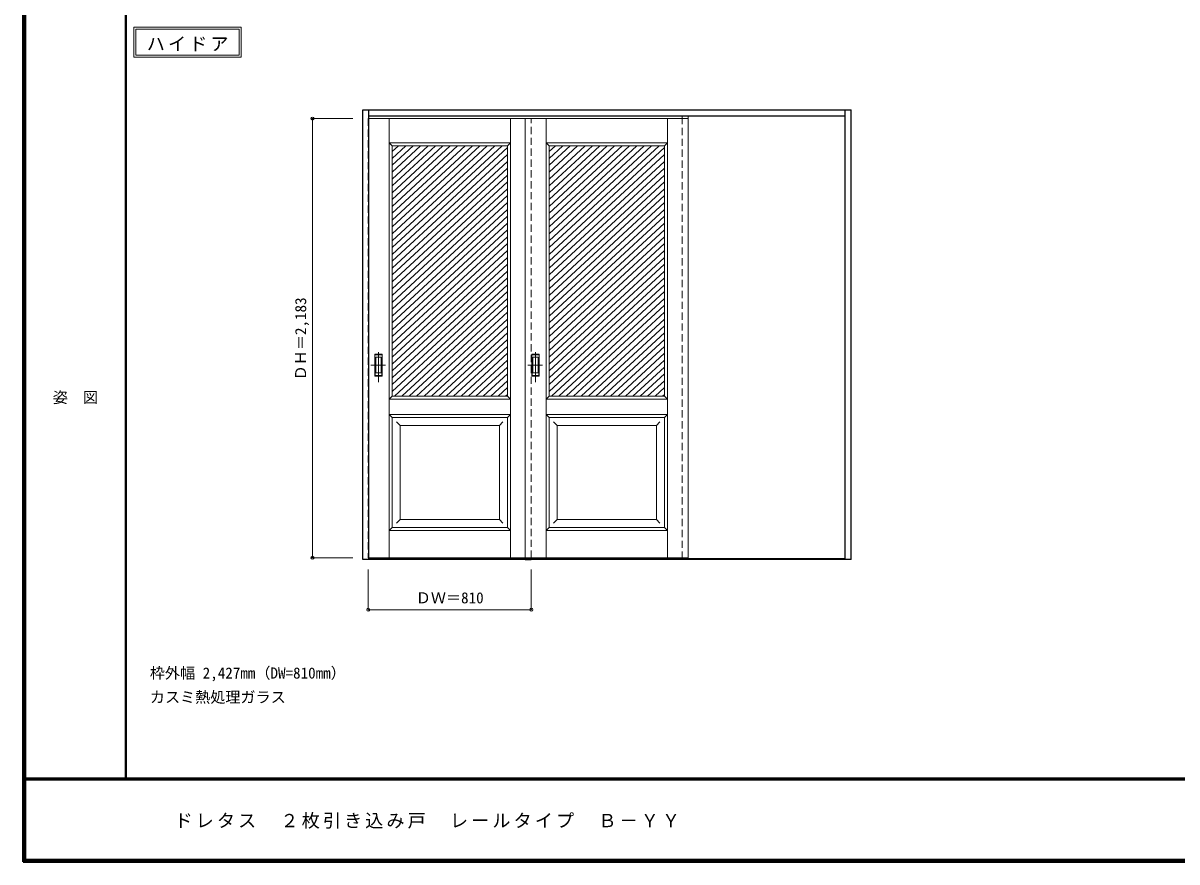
# Model space of a CAD drawing. Units: millimetres, scale not verified. Extents: x -6000 to 5700, y -4307 to 4175.
# Drawn here: x -6000 to -267, y -4205 to -36 of the extents above; entities that cross this region are included whole.
import ezdxf
from ezdxf.enums import TextEntityAlignment as Align

# ---------------------------------------------------------------- set-up
doc = ezdxf.new("R2010")
doc.units = ezdxf.units.MM
doc.header["$LTSCALE"] = 30
doc.header["$PDMODE"] = 32
doc.header["$PDSIZE"] = 15
doc.linetypes.add('CHAIN1', pattern=[8, 5, -1, 1, -1])
doc.linetypes.add('DASHED1', pattern=[1.8, 1.2, -0.6])
for name, color, linetype, lineweight in [('0-2_扉', 7, 'Continuous', 18), ('0-4_枠', 3, 'Continuous', 25), ('0-6_引手', 7, 'Continuous', 18), ('0-A_文字', 7, 'Continuous', 18), ('0-B_寸法', 4, 'Continuous', 9), ('0-C_ハッチ', 4, 'Continuous', 9), ('F-1_枠', 6, 'Continuous', 40), ('F-A_文字', 7, 'Continuous', 18)]:
    doc.layers.add(name, color=color, linetype=linetype, lineweight=lineweight)
doc.styles.add('ＭＳ ゴシック', font='')
doc.styles.get('ＭＳ ゴシック').set_extended_font_data('MS Gothic')

msp = doc.modelspace()

# ---------------------------------------------------------------- linework, layer by layer
at = {"layer": '0-2_扉', "color": 4, "linetype": 'DASHED1', "lineweight": 9}
for p, q in [((-4285, -510.25), (-4285, -2693.25)), ((-4282, -510.25), (-4285, -510.25)), ((-4282, -2693.25), (-4285, -2693.25))]:
    msp.add_line(p, q, dxfattribs=at)
at = {"layer": '0-2_扉'}
for p, q in [((-4282, -510.25), (-3475, -510.25)), ((-4181.5, -2693.25), (-4181.5, -510.25)), ((-3578.5, -2693.25), (-3578.5, -510.25)), ((-3505, -510.25), (-3475, -510.25)), ((-3505, -2693.25), (-3505, -510.25)), ((-2695, -510.25), (-3505, -510.25)), ((-3401.5, -2693.25), (-3401.5, -510.25)), ((-2798.5, -2693.25), (-2798.5, -510.25)), ((-4181.5, -630.25), (-4166.5, -645.25)), ((-2798.5, -630.25), (-2813.5, -645.25)), ((-4166.5, -645.25), (-3593.5, -645.25)), ((-4166.5, -1890.25), (-4166.5, -645.25)), ((-3593.5, -1890.25), (-3593.5, -645.25)), ((-2813.5, -645.25), (-3386.5, -645.25)), ((-3386.5, -1890.25), (-3386.5, -645.25)), ((-2813.5, -1890.25), (-2813.5, -645.25)), ((-4166.31, -828.25), (-4166.5, -828.25)), ((-2813.69, -828.25), (-2813.5, -828.25)), ((-4181.5, -1905.25), (-4166.5, -1890.25)), ((-3593.5, -1890.25), (-4166.5, -1890.25)), ((-3386.5, -1890.25), (-2813.5, -1890.25)), ((-2798.5, -1905.25), (-2813.5, -1890.25)), ((-4181.5, -1980.25), (-4166.5, -1995.25)), ((-4181.5, -1980.25), (-3578.5, -1980.25)), ((-4166.5, -2543.25), (-4166.5, -1995.25)), ((-3593.5, -2543.25), (-3593.5, -1995.25)), ((-2798.5, -1980.25), (-3401.5, -1980.25)), ((-3386.5, -2543.25), (-3386.5, -1995.25)), ((-2798.5, -1980.25), (-2813.5, -1995.25)), ((-2813.5, -2543.25), (-2813.5, -1995.25)), ((-4126.46, -2035.25), (-4144.14, -2017.57)), ((-3633.5, -2035.25), (-4126.5, -2035.25)), ((-4126.5, -2503.25), (-4126.5, -2035.25)), ((-3633.5, -2035.25), (-3615.82, -2017.57)), ((-3633.5, -2035.25), (-3633.5, -2503.25)), ((-3346.5, -2035.25), (-3364.18, -2017.57)), ((-3346.5, -2035.25), (-2853.5, -2035.25)), ((-3346.5, -2035.25), (-3346.5, -2503.25)), ((-2853.54, -2035.25), (-2835.86, -2017.57)), ((-2853.5, -2503.25), (-2853.5, -2035.25)), ((-4126.5, -2503.25), (-4144.18, -2520.93)), ((-4126.5, -2503.25), (-4126.5, -2501.82)), ((-3633.5, -2503.25), (-4126.5, -2503.25)), ((-3633.5, -2503.25), (-3615.82, -2520.93)), ((-3346.5, -2503.25), (-3364.18, -2520.93)), ((-3346.5, -2503.25), (-2853.5, -2503.25)), ((-2853.5, -2503.25), (-2853.5, -2501.82)), ((-2853.5, -2503.25), (-2835.82, -2520.93)), ((-4166.5, -2543.25), (-4181.5, -2558.25)), ((-4181.5, -2558.25), (-3578.5, -2558.25)), ((-2798.5, -2558.25), (-3401.5, -2558.25)), ((-2813.5, -2543.25), (-2798.5, -2558.25)), ((-4282, -2693.25), (-3475, -2693.25)), ((-3505, -2693.25), (-3475, -2693.25))]:
    msp.add_line(p, q, dxfattribs=at)
for points in [[(-2695, -510.25), (-2695, -2693.25), (-3505, -2693.25)], [(-4181.5, -630.25), (-3578.5, -630.25), (-3593.5, -645.25)], [(-2798.5, -630.25), (-3401.5, -630.25), (-3386.5, -645.25)], [(-3593.5, -1890.25), (-3578.5, -1905.25), (-4181.5, -1905.25)], [(-3386.5, -1890.25), (-3401.5, -1905.25), (-2798.5, -1905.25)], [(-4166.5, -1995.25), (-3593.5, -1995.25), (-3578.5, -1980.25)], [(-2813.5, -1995.25), (-3386.5, -1995.25), (-3401.5, -1980.25)], [(-4166.5, -2543.25), (-3593.5, -2543.25), (-3578.5, -2558.25)], [(-2813.5, -2543.25), (-3386.5, -2543.25), (-3401.5, -2558.25)]]:
    msp.add_lwpolyline(points, dxfattribs=at)
at = {"layer": '0-4_枠'}
for p, q in [((-4312, -466.25), (-1885, -466.25)), ((-4282, -2701.25), (-4282, -466.25)), ((-4282, -496.25), (-1915, -496.25)), ((-1915, -2701.25), (-1915, -466.25)), ((-1885, -2701.25), (-1885, -466.25)), ((-1915, -2698.25), (-4282, -2698.25)), ((-1915, -2701.25), (-4282, -2701.25)), ((-3505, -2701.25), (-3475, -2701.25)), ((-1885, -2701.25), (-1915, -2701.25))]:
    msp.add_line(p, q, dxfattribs=at)
at = {"layer": '0-4_枠', "color": 4, "linetype": 'DASHED1', "lineweight": 9}
for p, q in [((-3475, -2693.25), (-3475, -510.25)), ((-2725, -2698.25), (-2725, -496.25)), ((-2695, -2698.25), (-2695, -496.25))]:
    msp.add_line(p, q, dxfattribs=at)
at = {"layer": '0-4_枠'}
msp.add_lwpolyline([(-4282, -2701.25), (-4312, -2701.25), (-4312, -466.25)], dxfattribs=at)
at = {"layer": '0-6_引手', "linetype": 'CHAIN1'}
for p, q in [((-4234, -1820.98), (-4234, -1650.13)), ((-3454, -1820.98), (-3454, -1650.13)), ((-4272.07, -1735.75), (-4199.56, -1735.75)), ((-3492.07, -1735.75), (-3419.56, -1735.75))]:
    msp.add_line(p, q, dxfattribs=at)
at = {"layer": '0-6_引手'}
for p, q in [((-4253, -1680.75), (-4215, -1680.75)), ((-4253, -1790.75), (-4253, -1680.75)), ((-4246.5, -1696.75), (-4221.5, -1696.75)), ((-4246.5, -1774.75), (-4246.5, -1696.75)), ((-4221.5, -1774.75), (-4221.5, -1696.75)), ((-4215, -1790.75), (-4215, -1680.75)), ((-3473, -1680.75), (-3435, -1680.75)), ((-3473, -1790.75), (-3473, -1680.75)), ((-3466.5, -1696.75), (-3441.5, -1696.75)), ((-3466.5, -1774.75), (-3466.5, -1696.75)), ((-3441.5, -1774.75), (-3441.5, -1696.75)), ((-3435, -1790.75), (-3435, -1680.75)), ((-4246.5, -1774.75), (-4221.5, -1774.75)), ((-3466.5, -1774.75), (-3441.5, -1774.75)), ((-4253, -1790.75), (-4215, -1790.75)), ((-3473, -1790.75), (-3435, -1790.75))]:
    msp.add_line(p, q, dxfattribs=at)
at = {"layer": '0-6_引手', "linetype": 'DASHED1'}
for p, q in [((-4218, -1786.75), (-4218, -1684.75)), ((-3438, -1786.75), (-3438, -1684.75)), ((-4250, -1786.75), (-4218, -1786.75)), ((-3470, -1786.75), (-3438, -1786.75))]:
    msp.add_line(p, q, dxfattribs=at)
for points in [[(-4250, -1786.75), (-4250, -1684.75), (-4218, -1684.75)], [(-3470, -1786.75), (-3470, -1684.75), (-3438, -1684.75)]]:
    msp.add_lwpolyline(points, dxfattribs=at)
at = {"layer": '0-A_文字'}
for p, q in [((-5450, -55.5), (-5450, -205.5)), ((-5440, -65.5), (-4925.67, -65.5)), ((-4925.67, -65.5), (-4925.67, -195.5)), ((-5450, -205.5), (-4915.67, -205.5))]:
    msp.add_line(p, q, dxfattribs=at)
for points in [[(-5450, -55.5), (-4915.67, -55.5), (-4915.67, -205.5)], [(-5440, -65.5), (-5440, -195.5), (-4925.67, -195.5)]]:
    msp.add_lwpolyline(points, dxfattribs=at)
at = {"layer": '0-B_寸法'}
for p, q in [((-4562, -510.25), (-4362, -510.25)), ((-4562, -510.25), (-4562, -2693.25)), ((-4562, -2693.25), (-4362, -2693.25)), ((-4285, -2951.25), (-4285, -2751.25)), ((-3475, -2951.25), (-3475, -2751.25)), ((-4285, -2951.25), (-3475, -2951.25))]:
    msp.add_line(p, q, dxfattribs=at)
at = {"layer": '0-B_寸法', "color": 7}
for p in [(-4562, -510.25), (-4562, -2693.25), (-4285, -2951.25), (-3475, -2951.25)]:
    msp.add_point(p, dxfattribs=at)
at = {"layer": '0-C_ハッチ'}
for p, q in [((-4098.36, -645.25), (-4166.5, -708.35)), ((-4061.56, -645.25), (-4166.5, -742.42)), ((-4024.76, -645.25), (-4166.5, -776.49)), ((-3987.97, -645.25), (-4166.5, -810.56)), ((-4135.15, -645.25), (-4166.5, -674.28)), ((-3951.17, -645.25), (-4166.5, -844.63)), ((-3914.37, -645.25), (-4166.5, -878.7)), ((-3877.58, -645.25), (-4166.5, -912.77)), ((-3840.78, -645.25), (-4166.5, -946.84)), ((-3803.98, -645.25), (-4166.5, -980.92)), ((-3767.19, -645.25), (-4166.5, -1014.99)), ((-3730.39, -645.25), (-4166.5, -1049.06)), ((-3693.59, -645.25), (-4166.5, -1083.13)), ((-3656.79, -645.25), (-4166.5, -1117.2)), ((-3620, -645.25), (-4166.5, -1151.27)), ((-3593.5, -654.79), (-4166.5, -1185.34)), ((-3318.36, -645.25), (-3386.5, -708.35)), ((-3281.56, -645.25), (-3386.5, -742.42)), ((-3244.76, -645.25), (-3386.5, -776.49)), ((-3207.97, -645.25), (-3386.5, -810.56)), ((-3355.15, -645.25), (-3386.5, -674.28)), ((-3171.17, -645.25), (-3386.5, -844.63)), ((-3134.37, -645.25), (-3386.5, -878.7)), ((-3097.58, -645.25), (-3386.5, -912.77)), ((-3060.78, -645.25), (-3386.5, -946.84)), ((-3023.98, -645.25), (-3386.5, -980.92)), ((-2987.19, -645.25), (-3386.5, -1014.99)), ((-2950.39, -645.25), (-3386.5, -1049.06)), ((-2913.59, -645.25), (-3386.5, -1083.13)), ((-2876.79, -645.25), (-3386.5, -1117.2)), ((-2840, -645.25), (-3386.5, -1151.27)), ((-2813.5, -654.79), (-3386.5, -1185.34)), ((-3593.5, -688.86), (-4166.5, -1219.41)), ((-3593.5, -722.93), (-4166.5, -1253.48)), ((-2813.5, -688.86), (-3386.5, -1219.41)), ((-2813.5, -722.93), (-3386.5, -1253.48)), ((-3593.5, -757), (-4166.5, -1287.55)), ((-3593.5, -791.07), (-4166.5, -1321.63)), ((-2813.5, -757), (-3386.5, -1287.55)), ((-2813.5, -791.07), (-3386.5, -1321.63)), ((-3593.5, -825.14), (-4166.5, -1355.7)), ((-3593.5, -859.21), (-4166.5, -1389.77)), ((-2813.5, -825.14), (-3386.5, -1355.7)), ((-2813.5, -859.21), (-3386.5, -1389.77)), ((-3593.5, -893.28), (-4166.5, -1423.84)), ((-2813.5, -893.28), (-3386.5, -1423.84)), ((-3593.5, -927.35), (-4166.5, -1457.91)), ((-3593.5, -961.43), (-4166.5, -1491.98)), ((-2813.5, -927.35), (-3386.5, -1457.91)), ((-2813.5, -961.43), (-3386.5, -1491.98)), ((-3593.5, -995.5), (-4166.5, -1526.05)), ((-3593.5, -1029.57), (-4166.5, -1560.12)), ((-2813.5, -995.5), (-3386.5, -1526.05)), ((-2813.5, -1029.57), (-3386.5, -1560.12)), ((-3593.5, -1063.64), (-4166.5, -1594.19)), ((-2813.5, -1063.64), (-3386.5, -1594.19)), ((-3593.5, -1097.71), (-4166.5, -1628.27)), ((-3593.5, -1131.78), (-4166.5, -1662.34)), ((-2813.5, -1097.71), (-3386.5, -1628.27)), ((-2813.5, -1131.78), (-3386.5, -1662.34)), ((-3593.5, -1165.85), (-4166.5, -1696.41)), ((-3593.5, -1199.92), (-4166.5, -1730.48)), ((-2813.5, -1165.85), (-3386.5, -1696.41)), ((-2813.5, -1199.92), (-3386.5, -1730.48)), ((-3593.5, -1233.99), (-4166.5, -1764.55)), ((-2813.5, -1233.99), (-3386.5, -1764.55)), ((-3593.5, -1268.06), (-4166.5, -1798.62)), ((-3593.5, -1302.14), (-4166.5, -1832.69)), ((-2813.5, -1268.06), (-3386.5, -1798.62)), ((-2813.5, -1302.14), (-3386.5, -1832.69)), ((-3593.5, -1336.21), (-4166.5, -1866.76)), ((-3593.5, -1370.28), (-4155.07, -1890.25)), ((-2813.5, -1336.21), (-3386.5, -1866.76)), ((-2813.5, -1370.28), (-3375.07, -1890.25)), ((-3593.5, -1404.35), (-4118.27, -1890.25)), ((-2813.5, -1404.35), (-3338.27, -1890.25)), ((-3593.5, -1438.42), (-4081.48, -1890.25)), ((-3593.5, -1472.49), (-4044.68, -1890.25)), ((-2813.5, -1438.42), (-3301.48, -1890.25)), ((-2813.5, -1472.49), (-3264.68, -1890.25)), ((-3593.5, -1506.56), (-4007.88, -1890.25)), ((-3593.5, -1540.63), (-3971.09, -1890.25)), ((-2813.5, -1506.56), (-3227.88, -1890.25)), ((-2813.5, -1540.63), (-3191.09, -1890.25)), ((-3593.5, -1574.7), (-3934.29, -1890.25)), ((-2813.5, -1574.7), (-3154.29, -1890.25)), ((-3593.5, -1608.78), (-3897.49, -1890.25)), ((-3593.5, -1642.85), (-3860.7, -1890.25)), ((-2813.5, -1608.78), (-3117.49, -1890.25)), ((-2813.5, -1642.85), (-3080.7, -1890.25)), ((-3593.5, -1676.92), (-3823.9, -1890.25)), ((-3593.5, -1710.99), (-3787.1, -1890.25)), ((-2813.5, -1676.92), (-3043.9, -1890.25)), ((-2813.5, -1710.99), (-3007.1, -1890.25)), ((-3593.5, -1745.06), (-3750.31, -1890.25)), ((-2813.5, -1745.06), (-2970.31, -1890.25)), ((-3593.5, -1779.13), (-3713.51, -1890.25)), ((-3593.5, -1813.2), (-3676.71, -1890.25)), ((-2813.5, -1779.13), (-2933.51, -1890.25)), ((-2813.5, -1813.2), (-2896.71, -1890.25)), ((-3593.5, -1847.27), (-3639.92, -1890.25)), ((-3593.5, -1881.34), (-3603.12, -1890.25)), ((-2813.5, -1847.27), (-2859.92, -1890.25)), ((-2813.5, -1881.34), (-2823.12, -1890.25))]:
    msp.add_line(p, q, dxfattribs=at)
at = {"layer": 'F-1_枠'}
for p, q in [((-6000, 4175), (-6000, -4205)), ((-5995, 4175), (-5995, -4205)), ((-5990, 4175), (-5990, -4205)), ((-5490, 4175), (-5490, -3790)), ((5700, -3790), (-6000, -3790)), ((5700, -3795), (-6000, -3795)), ((5700, -4195), (-6000, -4195)), ((5700, -4200), (-6000, -4200)), ((5700, -4205), (-6000, -4205))]:
    msp.add_line(p, q, dxfattribs=at)

# ---------------------------------------------------------------- texts
at = {"layer": '0-A_文字', "style": 'ＭＳ ゴシック'}
for s, p in [('枠外幅 2,427mm（DW=810mm）', (-5370, -3310)), ('カスミ熱処理ガラス', (-5370, -3430))]:
    msp.add_text(s, height=54.99, dxfattribs=at).set_placement(p, align=Align.BOTTOM_LEFT)
at = {"layer": '0-A_文字', "insert": (-5385.34, -175.5), "char_height": 65.98, "attachment_point": 7, "style": 'ＭＳ ゴシック'}
msp.add_mtext('\\T1.17;ハイドア', dxfattribs=at)
at = {"layer": '0-B_寸法', "color": 7, "style": 'ＭＳ ゴシック'}
msp.add_text('ＤＨ＝2,183', height=54.99, rotation=90, dxfattribs=at).set_placement((-4577, -1811.25), align=Align.BOTTOM_LEFT)
msp.add_text('ＤＷ＝810', height=54.99, dxfattribs=at).set_placement((-4048.75, -2936.25), align=Align.BOTTOM_LEFT)
at = {"layer": 'F-A_文字', "style": 'ＭＳ ゴシック'}
msp.add_text('姿\u3000図', height=54.99, dxfattribs=at).set_placement((-5852.5, -1940.25), align=Align.BOTTOM_LEFT)
at = {"layer": 'F-A_文字', "insert": (-5247.55, -4040), "char_height": 65.98, "attachment_point": 7, "style": 'ＭＳ ゴシック'}
msp.add_mtext('\\T1.17;ドレタス\u3000２枚引き込み戸\u3000レールタイプ\u3000Ｂ－ＹＹ', dxfattribs=at)

doc.saveas('drawing.dxf')
